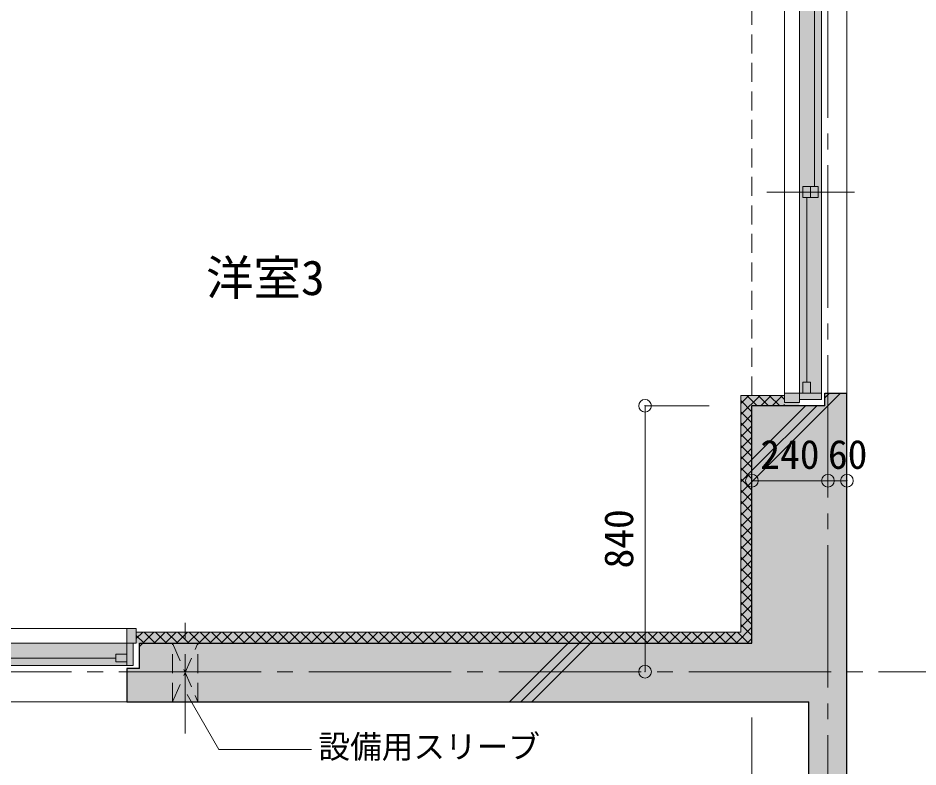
# Model space of a CAD drawing. Units: millimetres at full size, sheet at 1:50. Extents: x -9674 to 9699, y -6794 to 6791.
# Drawn here: x 3864 to 6707, y -3239 to -873 of the extents above; entities that cross this region are included whole.
import ezdxf
from ezdxf.enums import TextEntityAlignment as Align

# ---------------------------------------------------------------- set-up
doc = ezdxf.new("R2010")
doc.units = ezdxf.units.MM
doc.header["$LTSCALE"] = 50
doc.header["$PDMODE"] = 32
doc.header["$PDSIZE"] = 40
for name, pattern in [('CHAIN1', [8, 5, -1, 1, -1]), ('CHAIN2', [12, 9, -1, 1, -1]), ('DASHED1', [1.8, 1.2, -0.6])]:
    doc.linetypes.add(name, pattern=pattern)
for name, color, linetype, lineweight in [('1-0_芯', 7, 'CHAIN2', 9), ('1-1_躯体', 2, 'Continuous', 25), ('1-3_建具', 3, 'Continuous', 18), ('1-7_その他', 7, 'DASHED1', 9), ('1-8_ハッチ', 4, 'Continuous', 9), ('1-A_文字', 7, 'Continuous', 9), ('1-B_寸法', 7, 'Continuous', 9), ('1-C_梁', 7, 'DASHED1', 9)]:
    doc.layers.add(name, color=color, linetype=linetype, lineweight=lineweight)
for name, color, linetype in [('4-0', 1, 'Continuous'), ('4-1', 2, 'Continuous'), ('4-F', 4, 'Continuous')]:
    doc.layers.add(name, color=color, linetype=linetype)
doc.styles.add('ＭＳ ゴシック', font='')
doc.styles.get('ＭＳ ゴシック').set_extended_font_data('MS Gothic')

msp = doc.modelspace()

# ---------------------------------------------------------------- linework, layer by layer
at = {"layer": '1-0_芯'}
for p, q in [((6422.5, -4188.13), (6422.5, 4241.87)), ((-8417.5, -2938.13), (8192.5, -2938.13))]:
    msp.add_line(p, q, dxfattribs=at)
at = {"layer": '1-1_躯体'}
for p, q in [((6412.5, -2058.11), (6482.5, -2058.11)), ((6412.5, -2098.11), (6412.5, -2058.11)), ((6482.5, -3838.13), (6482.5, -2058.11)), ((6182.5, -2848.13), (6182.5, -2098.11)), ((6412.5, -2098.11), (6182.5, -2098.11)), ((4247.5, -2928.13), (4247.5, -2848.13)), ((4247.5, -2848.13), (6182.5, -2848.13)), ((4207.5, -3033.13), (6362.5, -3033.13)), ((6362.5, -3838.13), (6362.5, -3033.13))]:
    msp.add_line(p, q, dxfattribs=at)
msp.add_lwpolyline([(4247.5, -2928.13), (4207.5, -2928.13), (4207.5, -3033.13)], dxfattribs=at)
at = {"layer": '1-3_建具', "color": 7, "lineweight": 9}
for p, q in [((6285.5, -788.11), (6285.5, -2058.11)), ((6482.5, -788.11), (6482.5, -2058.11)), ((6332.5, -2043.11), (6332.5, -803.11)), ((6402.5, -2043.11), (6402.5, -803.11)), ((6505.98, -1423.11), (6229.02, -1423.11)), ((6332.5, -2043.11), (6332.5, -2058.11)), ((6402.5, -2078.11), (6402.5, -2043.11)), ((6332.5, -2058.11), (6402.5, -2058.11)), ((6402.5, -2078.11), (6332.5, -2078.11)), ((4207.5, -2801.13), (2977.5, -2801.13)), ((2992.5, -2848.13), (4192.5, -2848.13)), ((4192.5, -2848.13), (4207.5, -2848.13)), ((4207.5, -2848.13), (4207.5, -2918.13)), ((4227.5, -2918.13), (4227.5, -2848.13)), ((2992.5, -2918.13), (4192.5, -2918.13)), ((4227.5, -2918.13), (4192.5, -2918.13)), ((4207.5, -3033.13), (2977.5, -3033.13))]:
    msp.add_line(p, q, dxfattribs=at)
at = {"layer": '1-3_建具'}
for p, q in [((6379.5, -1405.61), (6379.5, -823.11)), ((6343.5, -1440.61), (6343.5, -1405.61)), ((6343.5, -1405.61), (6391.5, -1405.61)), ((6367.5, -1440.61), (6367.5, -1405.61)), ((6391.5, -1440.61), (6391.5, -1405.61)), ((6343.5, -1440.61), (6391.5, -1440.61)), ((6355.5, -1440.61), (6355.5, -2023.11)), ((6343.5, -2023.11), (6367.5, -2023.11)), ((6343.5, -2023.11), (6343.5, -2058.11)), ((6367.5, -2023.11), (6367.5, -2058.11)), ((6332.5, -2088.11), (6332.5, -2058.11)), ((6285.5, -2088.11), (6286.53, -2088.11)), ((6285.5, -2088.11), (6332.5, -2088.11)), ((4207.5, -2801.13), (4207.5, -2848.13)), ((4237.5, -2801.13), (4207.5, -2801.13)), ((4237.5, -2801.13), (4237.5, -2802.16)), ((4237.5, -2801.13), (4237.5, -2848.13)), ((4237.5, -2848.13), (4207.5, -2848.13)), ((3610, -2895.13), (4172.5, -2895.13)), ((4172.5, -2907.13), (4172.5, -2883.13)), ((4172.5, -2883.13), (4207.5, -2883.13)), ((4172.5, -2907.13), (4172.5, -2883.13)), ((4172.5, -2883.13), (4207.5, -2883.13)), ((4172.5, -2907.13), (4207.5, -2907.13)), ((4172.5, -2907.13), (4207.5, -2907.13))]:
    msp.add_line(p, q, dxfattribs=at)
msp.add_lwpolyline([(6285.5, -2088.11), (6285.5, -2058.11), (6332.5, -2058.11)], dxfattribs=at)
at = {"layer": '1-7_その他', "linetype": 'CHAIN1'}
msp.add_line((4392.5, -3133.13), (4392.5, -2748.13), dxfattribs=at)
at = {"layer": '1-7_その他'}
for p, q in [((4352.5, -3033.13), (4352.5, -2848.13)), ((4352.5, -2848.13), (4432.5, -3033.13)), ((4352.5, -3033.13), (4432.5, -2848.13)), ((4432.5, -3033.13), (4432.5, -2848.13))]:
    msp.add_line(p, q, dxfattribs=at)
at = {"layer": '1-8_ハッチ'}
for p, q in [((6285.5, -2065.11), (6147.5, -2065.11)), ((6147.5, -2813.13), (6147.5, -2065.11)), ((6147.5, -2125.65), (6208.04, -2065.11)), ((6147.5, -2090.29), (6172.69, -2065.11)), ((6166.33, -2065.11), (6199.33, -2098.11)), ((6182.5, -2338.14), (6462.53, -2058.11)), ((6201.68, -2065.11), (6234.68, -2098.11)), ((6210.4, -2098.11), (6243.4, -2065.11)), ((6237.04, -2065.11), (6270.04, -2098.11)), ((6245.75, -2098.11), (6278.75, -2065.11)), ((6272.39, -2065.11), (6285.5, -2078.21)), ((6412.5, -2072.78), (6427.17, -2058.11)), ((6147.5, -2081.64), (6182.5, -2116.64)), ((6182.5, -2302.78), (6387.17, -2098.11)), ((6182.5, -2267.43), (6351.82, -2098.11)), ((6281.11, -2098.11), (6285.5, -2093.72)), ((6147.5, -2116.99), (6182.5, -2151.99)), ((6147.5, -2161), (6182.5, -2126)), ((6147.5, -2152.35), (6182.5, -2187.35)), ((6147.5, -2196.36), (6182.5, -2161.36)), ((6147.5, -2187.7), (6182.5, -2222.7)), ((6147.5, -2231.72), (6182.5, -2196.72)), ((6147.5, -2223.06), (6182.5, -2258.06)), ((6147.5, -2267.07), (6182.5, -2232.07)), ((6147.5, -2258.41), (6182.5, -2293.41)), ((6147.5, -2302.43), (6182.5, -2267.43)), ((6147.5, -2293.77), (6182.5, -2328.77)), ((6147.5, -2337.78), (6182.5, -2302.78)), ((6147.5, -2329.12), (6182.5, -2364.12)), ((6147.5, -2373.14), (6182.5, -2338.14)), ((6147.5, -2364.48), (6182.5, -2399.48)), ((6147.5, -2408.49), (6182.5, -2373.49)), ((6147.5, -2399.83), (6182.5, -2434.83)), ((6147.5, -2443.85), (6182.5, -2408.85)), ((6147.5, -2435.19), (6182.5, -2470.19)), ((6147.5, -2479.2), (6182.5, -2444.2)), ((6147.5, -2470.54), (6182.5, -2505.54)), ((6147.5, -2514.56), (6182.5, -2479.56)), ((6147.5, -2505.9), (6182.5, -2540.9)), ((6147.5, -2549.91), (6182.5, -2514.91)), ((6147.5, -2541.26), (6182.5, -2576.26)), ((6147.5, -2585.27), (6182.5, -2550.27)), ((6147.5, -2576.61), (6182.5, -2611.61)), ((6147.5, -2620.62), (6182.5, -2585.62)), ((6147.5, -2611.97), (6182.5, -2646.97)), ((6147.5, -2655.98), (6182.5, -2620.98)), ((6147.5, -2647.32), (6182.5, -2682.32)), ((6147.5, -2691.33), (6182.5, -2656.33)), ((6147.5, -2682.68), (6182.5, -2717.68)), ((6147.5, -2726.69), (6182.5, -2691.69)), ((6147.5, -2718.03), (6182.5, -2753.03)), ((6147.5, -2762.05), (6182.5, -2727.05)), ((6147.5, -2753.39), (6182.5, -2788.39)), ((6147.5, -2797.4), (6182.5, -2762.4)), ((4237.5, -2813.13), (6147.5, -2813.13)), ((4237.5, -2833.57), (4257.94, -2813.13)), ((4258.29, -2848.13), (4293.29, -2813.13)), ((4262.7, -2813.13), (4297.7, -2848.13)), ((4293.65, -2848.13), (4328.65, -2813.13)), ((4298.06, -2813.13), (4333.06, -2848.13)), ((4329, -2848.13), (4364, -2813.13)), ((4333.41, -2813.13), (4368.41, -2848.13)), ((4364.36, -2848.13), (4399.36, -2813.13)), ((4368.77, -2813.13), (4403.77, -2848.13)), ((4399.71, -2848.13), (4434.71, -2813.13)), ((4404.12, -2813.13), (4439.12, -2848.13)), ((4435.07, -2848.13), (4470.07, -2813.13)), ((4439.48, -2813.13), (4474.48, -2848.13)), ((4470.42, -2848.13), (4505.42, -2813.13)), ((4474.83, -2813.13), (4509.83, -2848.13)), ((4505.78, -2848.13), (4540.78, -2813.13)), ((4510.19, -2813.13), (4545.19, -2848.13)), ((4541.13, -2848.13), (4576.13, -2813.13)), ((4545.54, -2813.13), (4580.54, -2848.13)), ((4576.49, -2848.13), (4611.49, -2813.13)), ((4580.9, -2813.13), (4615.9, -2848.13)), ((4611.85, -2848.13), (4646.85, -2813.13)), ((4616.25, -2813.13), (4651.25, -2848.13)), ((4647.2, -2848.13), (4682.2, -2813.13)), ((4651.61, -2813.13), (4686.61, -2848.13)), ((4682.56, -2848.13), (4717.56, -2813.13)), ((4686.96, -2813.13), (4721.96, -2848.13)), ((4717.91, -2848.13), (4752.91, -2813.13)), ((4722.32, -2813.13), (4757.32, -2848.13)), ((4753.27, -2848.13), (4788.27, -2813.13)), ((4757.67, -2813.13), (4792.67, -2848.13)), ((4788.62, -2848.13), (4823.62, -2813.13)), ((4793.03, -2813.13), (4828.03, -2848.13)), ((4823.98, -2848.13), (4858.98, -2813.13)), ((4828.39, -2813.13), (4863.39, -2848.13)), ((4859.33, -2848.13), (4894.33, -2813.13)), ((4863.74, -2813.13), (4898.74, -2848.13)), ((4894.69, -2848.13), (4929.69, -2813.13)), ((4899.1, -2813.13), (4934.1, -2848.13)), ((4930.04, -2848.13), (4965.04, -2813.13)), ((4934.45, -2813.13), (4969.45, -2848.13)), ((4965.4, -2848.13), (5000.4, -2813.13)), ((4969.81, -2813.13), (5004.81, -2848.13)), ((5000.75, -2848.13), (5035.75, -2813.13)), ((5005.16, -2813.13), (5040.16, -2848.13)), ((5036.11, -2848.13), (5071.11, -2813.13)), ((5040.52, -2813.13), (5075.52, -2848.13)), ((5071.47, -2848.13), (5106.47, -2813.13)), ((5075.87, -2813.13), (5110.87, -2848.13)), ((5106.82, -2848.13), (5141.82, -2813.13)), ((5111.23, -2813.13), (5146.23, -2848.13)), ((5142.18, -2848.13), (5177.18, -2813.13)), ((5146.58, -2813.13), (5181.58, -2848.13)), ((5177.53, -2848.13), (5212.53, -2813.13)), ((5181.94, -2813.13), (5216.94, -2848.13)), ((5212.89, -2848.13), (5247.89, -2813.13)), ((5217.29, -2813.13), (5252.29, -2848.13)), ((5248.24, -2848.13), (5283.24, -2813.13)), ((5252.65, -2813.13), (5287.65, -2848.13)), ((5283.6, -2848.13), (5318.6, -2813.13)), ((5288, -2813.13), (5323, -2848.13)), ((5318.95, -2848.13), (5353.95, -2813.13)), ((5323.36, -2813.13), (5358.36, -2848.13)), ((5354.31, -2848.13), (5389.31, -2813.13)), ((5358.72, -2813.13), (5393.72, -2848.13)), ((5389.66, -2848.13), (5424.66, -2813.13)), ((5394.07, -2813.13), (5429.07, -2848.13)), ((5425.02, -2848.13), (5460.02, -2813.13)), ((5429.43, -2813.13), (5464.43, -2848.13)), ((5460.37, -2848.13), (5495.37, -2813.13)), ((5464.78, -2813.13), (5499.78, -2848.13)), ((5495.73, -2848.13), (5530.73, -2813.13)), ((5500.14, -2813.13), (5535.14, -2848.13)), ((5531.08, -2848.13), (5566.08, -2813.13)), ((5535.49, -2813.13), (5570.49, -2848.13)), ((5566.44, -2848.13), (5601.44, -2813.13)), ((5570.85, -2813.13), (5605.85, -2848.13)), ((5601.8, -2848.13), (5636.8, -2813.13)), ((5606.2, -2813.13), (5641.2, -2848.13)), ((5637.15, -2848.13), (5672.15, -2813.13)), ((5641.56, -2813.13), (5676.56, -2848.13)), ((5672.51, -2848.13), (5707.51, -2813.13)), ((5676.91, -2813.13), (5711.91, -2848.13)), ((5707.86, -2848.13), (5742.86, -2813.13)), ((5712.27, -2813.13), (5747.27, -2848.13)), ((5743.22, -2848.13), (5778.22, -2813.13)), ((5747.62, -2813.13), (5782.62, -2848.13)), ((5778.57, -2848.13), (5813.57, -2813.13)), ((5782.98, -2813.13), (5817.98, -2848.13)), ((5813.93, -2848.13), (5848.93, -2813.13)), ((5818.33, -2813.13), (5853.33, -2848.13)), ((5849.28, -2848.13), (5884.28, -2813.13)), ((5853.69, -2813.13), (5888.69, -2848.13)), ((5884.64, -2848.13), (5919.64, -2813.13)), ((5889.05, -2813.13), (5924.05, -2848.13)), ((5919.99, -2848.13), (5954.99, -2813.13)), ((5924.4, -2813.13), (5959.4, -2848.13)), ((5955.35, -2848.13), (5990.35, -2813.13)), ((5959.76, -2813.13), (5994.76, -2848.13)), ((5990.7, -2848.13), (6025.7, -2813.13)), ((5995.11, -2813.13), (6030.11, -2848.13)), ((6026.06, -2848.13), (6061.06, -2813.13)), ((6030.47, -2813.13), (6065.47, -2848.13)), ((6061.41, -2848.13), (6096.41, -2813.13)), ((6065.82, -2813.13), (6100.82, -2848.13)), ((6096.77, -2848.13), (6131.77, -2813.13)), ((6101.18, -2813.13), (6136.18, -2848.13)), ((6132.13, -2848.13), (6182.5, -2797.76)), ((6136.53, -2813.13), (6171.53, -2848.13)), ((6147.5, -2788.74), (6182.5, -2823.74)), ((4237.5, -2823.29), (4262.34, -2848.13)), ((6167.48, -2848.13), (6182.5, -2833.11)), ((4247.5, -2858.92), (4258.29, -2848.13)), ((5416.8, -3033.13), (5601.8, -2848.13)), ((5452.15, -3033.13), (5637.15, -2848.13)), ((5487.51, -3033.13), (5672.51, -2848.13))]:
    msp.add_line(p, q, dxfattribs=at)
at = {"layer": '1-A_文字'}
for p, q in [((4398.42, -3010.4), (4498.36, -3183.49)), ((4498.36, -3183.49), (4791.22, -3183.49))]:
    msp.add_line(p, q, dxfattribs=at)
at = {"layer": '1-B_寸法'}
for p, q in [((5844.74, -2098.13), (6047.5, -2098.13)), ((5844.74, -2098.13), (5844.74, -2938.13)), ((6422.5, -2334.75), (6182.5, -2334.75)), ((6482.5, -2334.75), (6422.5, -2334.75)), ((6182.5, -3419.47), (6182.5, -3083.13))]:
    msp.add_line(p, q, dxfattribs=at)
at = {"layer": '1-B_寸法', "color": 3}
for p in [(5844.74, -2098.13), (6182.5, -2334.75), (6422.5, -2334.75), (6482.5, -2334.75), (5844.74, -2938.13)]:
    msp.add_point(p, dxfattribs=at)
at = {"layer": '1-C_梁'}
msp.add_line((6182.5, -2065.11), (6182.5, -779.13), dxfattribs=at)
at = {"layer": '4-0'}
for points in [[(6362.5, -3838.13), (6482.5, -3838.13), (6482.5, -2058.11)], [(6362.5, -3033.13), (6362.5, -3838.13), (6482.5, -2058.11)], [(6362.5, -3033.13), (6482.5, -2058.11), (6412.5, -2098.11)], [(6482.5, -2058.11), (6412.5, -2058.11), (6412.5, -2098.11)], [(6412.5, -2098.11), (6182.5, -2098.11), (6182.5, -2848.13)], [(6362.5, -3033.13), (6412.5, -2098.11), (6182.5, -2848.13)], [(6362.5, -3033.13), (6182.5, -2848.13), (4247.5, -2848.13)], [(6362.5, -3033.13), (4247.5, -2848.13), (4247.5, -2928.13)], [(4207.5, -2928.13), (4207.5, -3033.13), (6362.5, -3033.13)], [(6362.5, -3033.13), (4247.5, -2928.13), (4207.5, -2928.13)]]:
    msp.add_solid(points, dxfattribs=at)
at = {"layer": '4-1'}
for points in [[(6402.5, -2078.11), (6332.5, -2078.11), (6402.5, -768.11), (6332.5, -768.11)], [(2957.5, -2848.13), (2957.5, -2918.13), (4227.5, -2848.13), (4227.5, -2918.13)]]:
    msp.add_solid(points, dxfattribs=at)
at = {"layer": '4-F'}
for points in [[(6147.5, -2065.11), (6182.5, -2098.11), (6332.45, -2098.02)], [(6332.45, -2098.02), (6285.5, -2065.11), (6147.5, -2065.11)], [(6147.5, -2065.11), (6182.5, -2098.11), (6147.5, -2813.13), (6182.5, -2848.13)], [(6332.45, -2098.02), (6332.5, -2058.11), (6285.5, -2058.11)], [(6332.45, -2098.02), (6285.5, -2058.11), (6285.5, -2065.11)], [(4237.5, -2802.16), (4207.5, -2801.13), (4207.5, -2848.13)], [(4207.5, -2848.13), (4237.5, -2813.13), (4237.5, -2802.16)], [(4207.5, -2848.13), (6182.5, -2848.13), (6147.5, -2813.13)], [(4207.5, -2848.13), (6147.5, -2813.13), (4237.5, -2813.13)]]:
    msp.add_solid(points, dxfattribs=at)

# ---------------------------------------------------------------- texts
at = {"layer": '1-A_文字', "style": 'ＭＳ ゴシック'}
for s, height, p in [('洋室3', 110, (4457.72, -1781.34)), ('設備用スリーブ', 73.31, (4812.94, -3233.43))]:
    msp.add_text(s, height=height, dxfattribs=at).set_placement(p, align=Align.BOTTOM_LEFT)
at = {"layer": '1-B_寸法', "style": 'ＭＳ ゴシック'}
for s, p in [('240', (6208.75, -2324.75)), ('60', (6422.31, -2324.75))]:
    msp.add_text(s, height=91.64, dxfattribs=at).set_placement(p, align=Align.BOTTOM_LEFT)
msp.add_text('840', height=91.64, rotation=90, dxfattribs=at).set_placement((5834.74, -2611.88), align=Align.BOTTOM_LEFT)

doc.saveas('drawing.dxf')
